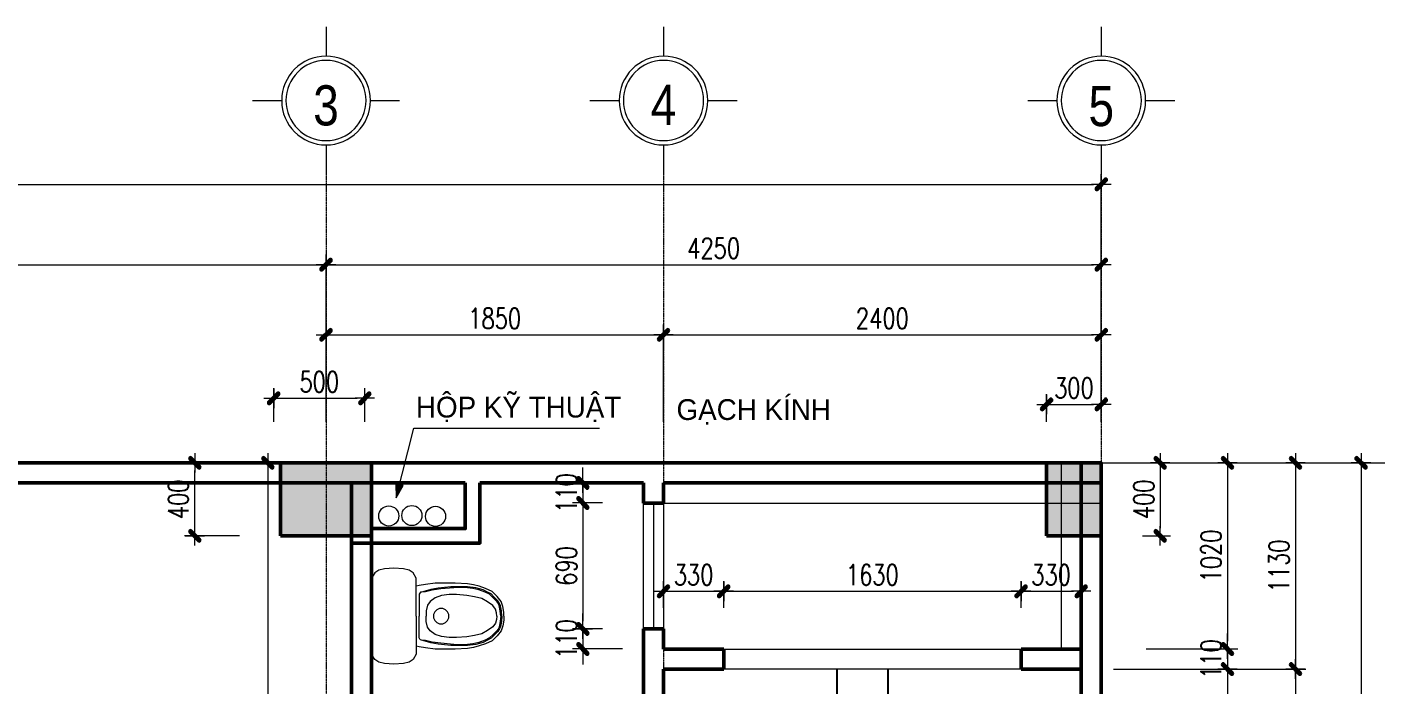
# Model space of a CAD drawing. Extents: x -165145 to 691808, y -202842 to 311040.
# Drawn here: x 558008 to 565403, y 88811 to 92417 of the extents above; entities that cross this region are included whole.
import ezdxf
from ezdxf.enums import TextEntityAlignment as Align

# ---------------------------------------------------------------- set-up
doc = ezdxf.new("R2010")
doc.units = 0
doc.header["$LTSCALE"] = 10
doc.header["$MEASUREMENT"] = 0
doc.linetypes.add('HIDDEN', pattern=[2.3807, 1.587, -0.7937])
doc.linetypes.add('TIM', pattern=[26.01, 10, -3, 0.01, -3, 10])
doc.layers.get('Defpoints').update_dxf_attribs({"color": 5, "linetype": 'CONTINUOUS'})
doc.layers.add('AM_Funitur', color=35, linetype='CONTINUOUS')
for name, color, linetype, lineweight in [('ARROWS', 1, 'CONTINUOUS', 0), ('DIM', 8, 'CONTINUOUS', 13), ('GE_KC_NETKHUAT', 9, 'HIDDEN', 20), ('netchia', 2, 'CONTINUOUS', 20), ('NOI THAT', 35, 'CONTINUOUS', 9), ('TEXT', 4, 'CONTINUOUS', 20), ('THAY', 147, 'CONTINUOUS', 25), ('TRUC', 251, 'TIM', 5), ('wall', 7, 'CONTINUOUS', 50)]:
    doc.layers.add(name, color=color, linetype=linetype, lineweight=lineweight)
doc.styles.add('ROMANS', font='romans', dxfattribs={"width": 0.75, "bigfont": 'vns'})
doc.styles.add('STYLE1', font='')
doc.styles.add('VNARIALH', font='', dxfattribs={"width": 0.75})
doc.styles.add('VnArialNarrowH', font='')
doc.styles.get('STYLE1').set_extended_font_data('.VnAvantH')
doc.styles.get('VNARIALH').set_extended_font_data('.VnArialH')
doc.styles.get('VnArialNarrowH').set_extended_font_data('.VnArial NarrowH')
doc.dimstyles.new('fit0.75', dxfattribs={"dimscale": 0.5625, "dimtxt": 200, "dimasz": 75, "dimexe": 100, "dimexo": 400, "dimgap": 0.03, "dimtad": 0, "dimdec": 0, "dimdsep": 46, "dimtxsty": 'ROMANS', "dimblk": 'alex', "dimcen": 150, "dimclrd": 8, "dimclre": 8, "dimclrt": 7, "dimaunit": 1, "dimadec": 0, "dimazin": 0, "dimtfac": 0.072, "dimtdec": 0, "dimtix": 1, "dimtmove": 2, "dimatfit": 3, "dimldrblk": 'a-01', "dimfxl": 100, "dimtvp": 0.8, "dimtolj": 1, "dimarcsym": 0})

# ---------------------------------------------------------------- blocks, each defined once
blk = doc.blocks.new('alex')
at = {"layer": 'ARROWS'}
h = blk.add_hatch(color=1, dxfattribs=at)
edge = h.paths.add_edge_path()
edge.add_line((0.4, 0.74), (-0.74, -0.4))
edge.add_ellipse((-0.57, -0.57), major_axis=(0.17, 0.17), ratio=1, start_angle=90, end_angle=270)
edge.add_line((-0.4, -0.74), (0.74, 0.4))
edge.add_ellipse((0.57, 0.57), major_axis=(0.17, 0.17), ratio=1, start_angle=270, end_angle=450)
blk.add_lwpolyline([(0.4, 0.74), (-0.74, -0.4, 1), (-0.4, -0.74), (0.74, 0.4, 1)], format="xyb", close=True, dxfattribs=at)
at = {"layer": 'netchia', "color": 2}
for p, q in [((1.27, 0), (-1.27, 0)), ((0, -1.27), (0, 1.27))]:
    blk.add_line(p, q, dxfattribs=at)
blk = doc.blocks.new('*D232')
at = {"layer": 'Defpoints', "color": 0, "ltscale": 0.05, "transparency": 16777216}
for p in [(1205449.6, -190533.8), (1207332.2, -195433.8), (1207708.9, -195433.8)]:
    blk.add_point(p, dxfattribs=at)
at = {"layer": 'DIM', "color": 8, "lineweight": -2, "ltscale": 0.05, "transparency": 16777216}
for p, q in [((1205674.6, -190533.8), (1207765.2, -190533.8)), ((1207708.9, -190576), (1207708.9, -195391.7)), ((1207557.2, -195433.8), (1207765.2, -195433.8))]:
    blk.add_line(p, q, dxfattribs=at)
at = {"layer": 'DIM', "color": 8, "lineweight": -2, "ltscale": 0.05, "transparency": 16777216, "xscale": 42.1875, "yscale": 42.1875, "zscale": 42.1875}
for p, rotation in [((1207708.9, -190533.8), 90), ((1207708.9, -195433.8), 270)]:
    blk.add_blockref('alex', p, dxfattribs=dict(at, rotation=rotation))
at = {"layer": 'DIM', "color": 7, "ltscale": 0.05, "transparency": 16777216, "insert": (1207618.9, -192983.8), "char_height": 112.5, "attachment_point": 5, "rotation": 90, "style": 'ROMANS'}
blk.add_mtext('\\A1;4900', dxfattribs=at)
blk = doc.blocks.new('a-01')
at = {"layer": 'ARROWS'}
blk.add_hatch(color=256, dxfattribs=at).paths.add_polyline_path([(-1.8, 0.49), (-1.8, -0.49), (0, 0)])
at = {"layer": 'netchia'}
blk.add_lwpolyline([(-1.8, 0.49), (-1.8, -0.49), (0, 0), (0, 0)], close=True, dxfattribs=at)
blk = doc.blocks.new('*D233')
at = {"layer": 'Defpoints', "color": 0, "ltscale": 0.05, "transparency": 16777216}
for p in [(1206391.1, -190533.8), (1207287.6, -197533.8), (1208073.9, -197533.8)]:
    blk.add_point(p, dxfattribs=at)
at = {"layer": 'DIM', "color": 8, "lineweight": -2, "ltscale": 0.05, "transparency": 16777216}
for p, q in [((1206616.1, -190533.8), (1208130.2, -190533.8)), ((1208073.9, -190576), (1208073.9, -197491.6)), ((1207512.6, -197533.8), (1208130.2, -197533.8))]:
    blk.add_line(p, q, dxfattribs=at)
at = {"layer": 'DIM', "color": 8, "lineweight": -2, "ltscale": 0.05, "transparency": 16777216, "xscale": 42.1875, "yscale": 42.1875, "zscale": 42.1875}
for p, rotation in [((1208073.9, -190533.8), 90), ((1208073.9, -197533.8), 270)]:
    blk.add_blockref('alex', p, dxfattribs=dict(at, rotation=rotation))
at = {"layer": 'DIM', "color": 7, "ltscale": 0.05, "transparency": 16777216, "insert": (1207983.9, -194033.8), "char_height": 112.5, "attachment_point": 5, "rotation": 90, "style": 'ROMANS'}
blk.add_mtext('\\A1;7000', dxfattribs=at)
blk = doc.blocks.new('*D236')
at = {"layer": 'Defpoints', "color": 0, "ltscale": 0.05, "transparency": 16777216}
for p in [(1205771.3, -190533.8), (1206127.8, -191663.8), (1207349.4, -191663.8)]:
    blk.add_point(p, dxfattribs=at)
at = {"layer": 'DIM', "color": 8, "lineweight": -2, "ltscale": 0.05, "transparency": 16777216}
for p, q in [((1205996.3, -190533.8), (1207405.7, -190533.8)), ((1207349.4, -190576), (1207349.4, -191621.7)), ((1206352.8, -191663.8), (1207405.7, -191663.8))]:
    blk.add_line(p, q, dxfattribs=at)
at = {"layer": 'DIM', "color": 8, "lineweight": -2, "ltscale": 0.05, "transparency": 16777216, "xscale": 42.1875, "yscale": 42.1875, "zscale": 42.1875}
for p, rotation in [((1207349.4, -190533.8), 90), ((1207349.4, -191663.8), 270)]:
    blk.add_blockref('alex', p, dxfattribs=dict(at, rotation=rotation))
at = {"layer": 'DIM', "color": 7, "ltscale": 0.05, "transparency": 16777216, "insert": (1207259.4, -191098.8), "char_height": 112.5, "attachment_point": 5, "rotation": 90, "style": 'ROMANS'}
blk.add_mtext('\\A1;1130', dxfattribs=at)
blk = doc.blocks.new('*D237')
at = {"layer": 'Defpoints', "color": 0, "ltscale": 0.05, "transparency": 16777216}
for p in [(1206883.8, -191663.8), (1207349.4, -195433.8), (1207640, -195433.8)]:
    blk.add_point(p, dxfattribs=at)
at = {"layer": 'DIM', "color": 8, "lineweight": -2, "ltscale": 0.05, "transparency": 16777216}
for p, q in [((1207108.8, -191663.8), (1207405.7, -191663.8)), ((1207349.4, -191706), (1207349.4, -195391.7)), ((1207415, -195433.8), (1207293.2, -195433.8))]:
    blk.add_line(p, q, dxfattribs=at)
at = {"layer": 'DIM', "color": 8, "lineweight": -2, "ltscale": 0.05, "transparency": 16777216, "xscale": 42.1875, "yscale": 42.1875, "zscale": 42.1875}
for p, rotation in [((1207349.4, -191663.8), 90), ((1207349.4, -195433.8), 270)]:
    blk.add_blockref('alex', p, dxfattribs=dict(at, rotation=rotation))
at = {"layer": 'DIM', "color": 7, "ltscale": 0.05, "transparency": 16777216, "insert": (1207259.4, -193548.8), "char_height": 112.5, "attachment_point": 5, "rotation": 90, "style": 'ROMANS'}
blk.add_mtext('\\A1;3770', dxfattribs=at)
blk = doc.blocks.new('*D239')
at = {"layer": 'Defpoints', "color": 0, "ltscale": 0.05, "transparency": 16777216}
for p in [(1202248, -190180.2), (1201748, -190533.8), (1202248, -190533.8)]:
    blk.add_point(p, dxfattribs=at)
at = {"layer": 'DIM', "color": 8, "lineweight": -2, "ltscale": 0.05, "transparency": 16777216}
for p, q in [((1201748, -190308.8), (1201748, -190123.9)), ((1202248, -190308.8), (1202248, -190123.9)), ((1201790.2, -190180.2), (1202205.8, -190180.2))]:
    blk.add_line(p, q, dxfattribs=at)
at = {"layer": 'DIM', "color": 8, "lineweight": -2, "ltscale": 0.05, "transparency": 16777216, "xscale": 42.1875, "yscale": 42.1875, "zscale": 42.1875, "rotation": 180}
blk.add_blockref('alex', (1201748, -190180.2), dxfattribs=at)
at = {"layer": 'DIM', "color": 8, "lineweight": -2, "ltscale": 0.05, "transparency": 16777216, "xscale": 42.1875, "yscale": 42.1875, "zscale": 42.1875}
blk.add_blockref('alex', (1202248, -190180.2), dxfattribs=at)
at = {"layer": 'DIM', "color": 7, "ltscale": 0.05, "transparency": 16777216, "insert": (1201998, -190090.2), "char_height": 112.5, "attachment_point": 5, "style": 'ROMANS'}
blk.add_mtext('\\A1;500', dxfattribs=at)
blk = doc.blocks.new('tentruc')
at = {"layer": 'DIM'}
for p, q in [((0, 311.2), (0, 515.8)), ((-515.8, 0), (-311.2, 0)), ((-515.8, 0), (-311.2, 0)), ((311.2, 0), (515.8, 0)), ((311.2, 0), (515.8, 0)), ((0, -515.8), (0, -311.2))]:
    blk.add_line(p, q, dxfattribs=at)
at = {"layer": 'DIM', "ltscale": 0.5}
blk.add_circle((0, 0), 311.2, dxfattribs=at)
at = {"layer": 'DIM'}
blk.add_circle((0, 0), 281.2, dxfattribs=at)
at = {"layer": 'DIM', "color": 7, "linetype": 'ByBlock', "ltscale": 0.5, "style": 'VNARIALH', "width": 1.1}
blk.add_attdef('A', text='', height=281.2, dxfattribs=at).set_placement((0, -106.7), align=Align.CENTER)
blk = doc.blocks.new('*D244')
at = {"layer": 'Defpoints', "color": 0, "ltscale": 0.05, "transparency": 16777216}
for p in [(1201315.5, -190533.8), (1201785, -190533.8), (1201785, -190933.8)]:
    blk.add_point(p, dxfattribs=at)
at = {"layer": 'DIM', "color": 8, "lineweight": -2, "ltscale": 0.05, "transparency": 16777216}
for p, q in [((1201560, -190533.8), (1201259.3, -190533.8)), ((1201315.5, -190891.7), (1201315.5, -190576)), ((1201560, -190933.8), (1201259.3, -190933.8))]:
    blk.add_line(p, q, dxfattribs=at)
at = {"layer": 'DIM', "color": 8, "lineweight": -2, "ltscale": 0.05, "transparency": 16777216, "xscale": 42.1875, "yscale": 42.1875, "zscale": 42.1875}
for p, rotation in [((1201315.5, -190533.8), 90), ((1201315.5, -190933.8), 270)]:
    blk.add_blockref('alex', p, dxfattribs=dict(at, rotation=rotation))
at = {"layer": 'DIM', "color": 7, "ltscale": 0.05, "transparency": 16777216, "insert": (1201225.5, -190733.8), "char_height": 112.5, "attachment_point": 5, "rotation": 90, "style": 'ROMANS'}
blk.add_mtext('\\A1;400', dxfattribs=at)
blk = doc.blocks.new('*D246')
at = {"layer": 'Defpoints', "color": 0, "ltscale": 0.05, "transparency": 16777216}
for p in [(1202266.6, -190533.8), (1201716.3, -193533.8), (1202432, -193533.8)]:
    blk.add_point(p, dxfattribs=at)
at = {"layer": 'DIM', "color": 8, "lineweight": -2, "ltscale": 0.05, "transparency": 16777216}
for p, q in [((1202041.6, -190533.8), (1201660.1, -190533.8)), ((1201716.3, -190576), (1201716.3, -193491.7)), ((1202207, -193533.8), (1201660.1, -193533.8))]:
    blk.add_line(p, q, dxfattribs=at)
at = {"layer": 'DIM', "color": 8, "lineweight": -2, "ltscale": 0.05, "transparency": 16777216, "xscale": 42.1875, "yscale": 42.1875, "zscale": 42.1875}
for p, rotation in [((1201716.3, -190533.8), 90), ((1201716.3, -193533.8), 270)]:
    blk.add_blockref('alex', p, dxfattribs=dict(at, rotation=rotation))
at = {"layer": 'DIM', "color": 7, "ltscale": 0.05, "transparency": 16777216, "insert": (1201626.3, -192033.8), "char_height": 112.5, "attachment_point": 5, "rotation": 90, "style": 'ROMANS'}
blk.add_mtext('\\A1;3000', dxfattribs=at)
blk = doc.blocks.new('xi mb')
at = {"layer": 'NOI THAT'}
for p, q in [((-237.3, -17.6), (-208.9, 0)), ((-208.9, 0), (0, 0)), ((208.9, 0), (0, 0)), ((237.3, -17.6), (208.9, 0)), ((-262.5, -122.5), (-258.6, -69.7)), ((-258.6, -69.7), (-251.5, -38.9)), ((-251.5, -38.9), (-237.3, -17.6)), ((251.5, -38.9), (237.3, -17.6)), ((258.6, -69.7), (251.5, -38.9)), ((262.5, -122.5), (258.6, -69.7)), ((-258.6, -175.3), (-262.5, -122.5)), ((258.6, -175.3), (262.5, -122.5)), ((-251.5, -206.1), (-258.6, -175.3)), ((-237.3, -227.4), (-251.5, -206.1)), ((237.3, -227.4), (251.5, -206.1)), ((251.5, -206.1), (258.6, -175.3)), ((-208.9, -245), (-237.3, -227.4)), ((0, -245), (-208.9, -245)), ((-180, -348.9), (-173.2, -294.7)), ((-173.2, -294.7), (-167.8, -260.4)), ((-167.8, -260.4), (-165.1, -245)), ((-146, -324), (-136.6, -293.7)), ((-141.6, -331.9), (-133.4, -295.2)), ((-136.6, -293.7), (-131.6, -274.3)), ((-133.4, -295.2), (-131.5, -274.2)), ((-131.5, -274.2), (-130.6, -268.7)), ((-130.6, -268.7), (-126, -264.1)), ((-126, -264.1), (-119.6, -260.4)), ((-119.6, -260.4), (-108.6, -260.4)), ((-108.6, -260.4), (0, -260.4)), ((0, -245), (208.9, -245)), ((108.6, -260.4), (0, -260.4)), ((119.6, -260.4), (108.6, -260.4)), ((126, -264.1), (119.6, -260.4)), ((130.6, -268.7), (126, -264.1)), ((131.5, -274.2), (130.6, -268.7)), ((133.4, -295.2), (131.5, -274.2)), ((136.6, -293.7), (131.6, -274.3)), ((141.6, -331.9), (133.4, -295.2)), ((146, -324), (136.6, -293.7)), ((167.8, -260.4), (165.1, -245)), ((173.2, -294.7), (167.8, -260.4)), ((180, -348.9), (173.2, -294.7)), ((208.9, -245), (237.3, -227.4)), ((-180, -458.3), (-180, -348.9)), ((-161.1, -434.3), (-153.9, -364.4)), ((-153.9, -364.4), (-146, -324)), ((-148.9, -379.6), (-141.6, -331.9)), ((-112.3, -383.2), (-101.3, -348.4)), ((-101.3, -348.4), (-81.2, -321.8)), ((-81.2, -321.8), (-61, -307.2)), ((-61, -307.2), (-29.8, -298.9)), ((-29.8, -298.9), (0, -298.9)), ((29.8, -298.9), (0, -298.9)), ((61, -307.2), (29.8, -298.9)), ((81.2, -321.8), (61, -307.2)), ((101.3, -348.4), (81.2, -321.8)), ((112.3, -383.2), (101.3, -348.4)), ((148.9, -379.6), (141.6, -331.9)), ((153.9, -364.4), (146, -324)), ((161.1, -434.3), (153.9, -364.4)), ((180, -458.3), (180, -348.9)), ((-161.1, -479), (-161.1, -434.3)), ((-154.4, -451.1), (-148.9, -379.6)), ((-117.8, -424.5), (-112.3, -383.2)), ((-117.8, -465.7), (-117.8, -424.5)), ((117.8, -424.5), (112.3, -383.2)), ((117.8, -465.7), (117.8, -424.5)), ((154.4, -451.1), (148.9, -379.6)), ((161.1, -479), (161.1, -434.3)), ((-176.8, -525.1), (-180, -458.3)), ((-160.4, -525.9), (-161.1, -479)), ((-156.3, -511.6), (-154.4, -451.1)), ((-151.7, -554.6), (-156.3, -511.6)), ((-114.1, -521.6), (-117.8, -465.7)), ((114.1, -521.6), (117.8, -465.7)), ((151.7, -554.6), (156.3, -511.6)), ((156.3, -511.6), (154.4, -451.1)), ((160.4, -525.9), (161.1, -479)), ((176.8, -525.1), (180, -458.3)), ((-171.7, -557.8), (-176.8, -525.1)), ((-163.5, -589.4), (-171.7, -557.8)), ((-151.3, -624.1), (-163.5, -589.4)), ((-154.6, -572), (-160.4, -525.9)), ((-143.8, -611), (-154.6, -572)), ((-144.4, -587.6), (-151.7, -554.6)), ((-131.5, -622.5), (-144.4, -587.6)), ((-106.8, -564.7), (-114.1, -521.6)), ((-97.6, -604.1), (-106.8, -564.7)), ((97.6, -604.1), (106.8, -564.7)), ((106.8, -564.7), (114.1, -521.6)), ((131.5, -622.5), (144.4, -587.6)), ((143.8, -611), (154.6, -572)), ((144.4, -587.6), (151.7, -554.6)), ((151.3, -624.1), (163.5, -589.4)), ((154.6, -572), (160.4, -525.9)), ((163.5, -589.4), (171.7, -557.8)), ((171.7, -557.8), (176.8, -525.1)), ((-135, -660.8), (-151.3, -624.1)), ((-132.3, -635.5), (-143.8, -611)), ((-108.4, -688.4), (-135, -660.8)), ((-121.5, -655), (-132.3, -635.5)), ((-119.6, -645.4), (-131.5, -622.5)), ((-104.2, -672.3), (-121.5, -655)), ((-101.3, -665.5), (-119.6, -645.4)), ((-79.3, -688.5), (-101.3, -665.5)), ((-79.3, -635.3), (-97.6, -604.1)), ((-58.2, -663.7), (-79.3, -635.3)), ((-38.1, -678.4), (-58.2, -663.7)), ((38.1, -678.4), (58.2, -663.7)), ((58.2, -663.7), (79.3, -635.3)), ((79.3, -635.3), (97.6, -604.1)), ((79.3, -688.5), (101.3, -665.5)), ((101.3, -665.5), (119.6, -645.4)), ((104.2, -672.3), (121.5, -655)), ((108.4, -688.4), (135, -660.8)), ((119.6, -645.4), (131.5, -622.5)), ((121.5, -655), (132.3, -635.5)), ((132.3, -635.5), (143.8, -611)), ((135, -660.8), (151.3, -624.1)), ((-81.1, -710.4), (-108.4, -688.4)), ((-84.7, -691.7), (-104.2, -672.3)), ((-69.6, -701.8), (-84.7, -691.7)), ((-53.1, -718.5), (-81.1, -710.4)), ((-66.5, -696.7), (-79.3, -688.5)), ((-55.9, -706.2), (-69.6, -701.8)), ((-40.6, -703.3), (-66.5, -696.7)), ((-29.8, -711.4), (-55.9, -706.2)), ((-21.6, -725), (-53.1, -718.5)), ((0, -708), (-40.6, -703.3)), ((-18.9, -683.9), (-38.1, -678.4)), ((0, -713.2), (-29.8, -711.4)), ((0, -725), (-21.6, -725)), ((0, -686.6), (-18.9, -683.9)), ((0, -686.6), (18.9, -683.9)), ((0, -708), (40.6, -703.3)), ((0, -713.2), (29.8, -711.4)), ((0, -725), (21.6, -725)), ((18.9, -683.9), (38.1, -678.4)), ((21.6, -725), (53.1, -718.5)), ((29.8, -711.4), (55.9, -706.2)), ((40.6, -703.3), (66.5, -696.7)), ((53.1, -718.5), (81.1, -710.4)), ((55.9, -706.2), (69.6, -701.8)), ((66.5, -696.7), (79.3, -688.5)), ((69.6, -701.8), (84.7, -691.7)), ((81.1, -710.4), (108.4, -688.4)), ((84.7, -691.7), (104.2, -672.3))]:
    blk.add_line(p, q, dxfattribs=at)
for start, end in [(90, 270), (270, 90)]:
    blk.add_arc((0, -381.3), 42.3, start, end, dxfattribs=at)
blk = doc.blocks.new('*D278')
at = {"layer": 'Defpoints', "color": 0, "transparency": 16777216}
for p in [(1202035, -189448.1), (1196735, -190533.8), (1202035, -190533.8)]:
    blk.add_point(p, dxfattribs=at)
at = {"layer": 'DIM', "color": 8, "lineweight": -2, "transparency": 16777216}
for p, q in [((1196735, -190308.8), (1196735, -189391.9)), ((1202035, -190308.8), (1202035, -189391.9)), ((1196777.2, -189448.1), (1201992.8, -189448.1))]:
    blk.add_line(p, q, dxfattribs=at)
at = {"layer": 'DIM', "color": 8, "lineweight": -2, "transparency": 16777216, "xscale": 42.1875, "yscale": 42.1875, "zscale": 42.1875, "rotation": 180}
blk.add_blockref('alex', (1196735, -189448.1), dxfattribs=at)
at = {"layer": 'DIM', "color": 8, "lineweight": -2, "transparency": 16777216, "xscale": 42.1875, "yscale": 42.1875, "zscale": 42.1875}
blk.add_blockref('alex', (1202035, -189448.1), dxfattribs=at)
at = {"layer": 'DIM', "color": 7, "transparency": 16777216, "insert": (1199385, -189358.1), "char_height": 112.5, "attachment_point": 5, "style": 'ROMANS'}
blk.add_mtext('\\A1;5300', dxfattribs=at)
blk = doc.blocks.new('*D279')
at = {"layer": 'Defpoints', "color": 0, "transparency": 16777216}
for p in [(1206285, -189448.1), (1202035, -190533.8), (1206285, -190533.8)]:
    blk.add_point(p, dxfattribs=at)
at = {"layer": 'DIM', "color": 8, "lineweight": -2, "transparency": 16777216}
for p, q in [((1202035, -190308.8), (1202035, -189391.9)), ((1206285, -190308.8), (1206285, -189391.9)), ((1202077.2, -189448.1), (1206242.8, -189448.1))]:
    blk.add_line(p, q, dxfattribs=at)
at = {"layer": 'DIM', "color": 8, "lineweight": -2, "transparency": 16777216, "xscale": 42.1875, "yscale": 42.1875, "zscale": 42.1875, "rotation": 180}
blk.add_blockref('alex', (1202035, -189448.1), dxfattribs=at)
at = {"layer": 'DIM', "color": 8, "lineweight": -2, "transparency": 16777216, "xscale": 42.1875, "yscale": 42.1875, "zscale": 42.1875}
blk.add_blockref('alex', (1206285, -189448.1), dxfattribs=at)
at = {"layer": 'DIM', "color": 7, "transparency": 16777216, "insert": (1204160, -189358.1), "char_height": 112.5, "attachment_point": 5, "style": 'ROMANS'}
blk.add_mtext('\\A1;4250', dxfattribs=at)
blk = doc.blocks.new('*D280')
at = {"layer": 'Defpoints', "color": 0, "transparency": 16777216}
for p in [(1203885, -189832.3), (1202035, -190533.8), (1203885, -190533.8)]:
    blk.add_point(p, dxfattribs=at)
at = {"layer": 'DIM', "color": 8, "lineweight": -2, "transparency": 16777216}
for p, q in [((1202035, -190308.8), (1202035, -189776)), ((1202077.2, -189832.3), (1203842.8, -189832.3)), ((1203885, -190308.8), (1203885, -189776))]:
    blk.add_line(p, q, dxfattribs=at)
at = {"layer": 'DIM', "color": 8, "lineweight": -2, "transparency": 16777216, "xscale": 42.1875, "yscale": 42.1875, "zscale": 42.1875, "rotation": 180}
blk.add_blockref('alex', (1202035, -189832.3), dxfattribs=at)
at = {"layer": 'DIM', "color": 8, "lineweight": -2, "transparency": 16777216, "xscale": 42.1875, "yscale": 42.1875, "zscale": 42.1875}
blk.add_blockref('alex', (1203885, -189832.3), dxfattribs=at)
at = {"layer": 'DIM', "color": 7, "transparency": 16777216, "insert": (1202960, -189742.3), "char_height": 112.5, "attachment_point": 5, "style": 'ROMANS'}
blk.add_mtext('\\A1;1850', dxfattribs=at)
blk = doc.blocks.new('*D281')
at = {"layer": 'Defpoints', "color": 0, "transparency": 16777216}
for p in [(1206285, -189832.3), (1203885, -190533.8), (1206285, -190533.8)]:
    blk.add_point(p, dxfattribs=at)
at = {"layer": 'DIM', "color": 8, "lineweight": -2, "transparency": 16777216}
for p, q in [((1203885, -190308.8), (1203885, -189776)), ((1203927.2, -189832.3), (1206242.8, -189832.3)), ((1206285, -190308.8), (1206285, -189776))]:
    blk.add_line(p, q, dxfattribs=at)
at = {"layer": 'DIM', "color": 8, "lineweight": -2, "transparency": 16777216, "xscale": 42.1875, "yscale": 42.1875, "zscale": 42.1875, "rotation": 180}
blk.add_blockref('alex', (1203885, -189832.3), dxfattribs=at)
at = {"layer": 'DIM', "color": 8, "lineweight": -2, "transparency": 16777216, "xscale": 42.1875, "yscale": 42.1875, "zscale": 42.1875}
blk.add_blockref('alex', (1206285, -189832.3), dxfattribs=at)
at = {"layer": 'DIM', "color": 7, "transparency": 16777216, "insert": (1205085, -189742.3), "char_height": 112.5, "attachment_point": 5, "style": 'ROMANS'}
blk.add_mtext('\\A1;2400', dxfattribs=at)
blk = doc.blocks.new('*D282')
at = {"layer": 'Defpoints', "color": 0, "transparency": 16777216}
for p in [(1206285, -189007.8), (1189035, -190533.9), (1206285, -190533.9)]:
    blk.add_point(p, dxfattribs=at)
at = {"layer": 'DIM', "color": 8, "lineweight": -2, "transparency": 16777216}
for p, q in [((1189035, -190308.9), (1189035, -188951.5)), ((1206285, -190308.9), (1206285, -188951.5)), ((1189077.2, -189007.8), (1206242.8, -189007.8))]:
    blk.add_line(p, q, dxfattribs=at)
at = {"layer": 'DIM', "color": 8, "lineweight": -2, "transparency": 16777216, "xscale": 42.1875, "yscale": 42.1875, "zscale": 42.1875, "rotation": 180}
blk.add_blockref('alex', (1189035, -189007.8), dxfattribs=at)
at = {"layer": 'DIM', "color": 8, "lineweight": -2, "transparency": 16777216, "xscale": 42.1875, "yscale": 42.1875, "zscale": 42.1875}
blk.add_blockref('alex', (1206285, -189007.8), dxfattribs=at)
at = {"layer": 'DIM', "color": 7, "transparency": 16777216, "insert": (1197660, -188917.8), "char_height": 112.5, "attachment_point": 5, "style": 'ROMANS'}
blk.add_mtext('\\A1;17250', dxfattribs=at)
blk = doc.blocks.new('*D284')
at = {"layer": 'Defpoints', "color": 0, "transparency": 16777216}
for p in [(1206305.3, -191663.8), (1206305.3, -192613.8), (1206976.7, -192613.8)]:
    blk.add_point(p, dxfattribs=at)
at = {"layer": 'DIM', "color": 8, "lineweight": -2, "transparency": 16777216}
for p, q in [((1206530.3, -191663.8), (1207033, -191663.8)), ((1206976.7, -191706), (1206976.7, -192571.7)), ((1206530.3, -192613.8), (1207033, -192613.8))]:
    blk.add_line(p, q, dxfattribs=at)
at = {"layer": 'DIM', "color": 8, "lineweight": -2, "transparency": 16777216, "xscale": 42.1875, "yscale": 42.1875, "zscale": 42.1875}
for p, rotation in [((1206976.7, -191663.8), 90), ((1206976.7, -192613.8), 270)]:
    blk.add_blockref('alex', p, dxfattribs=dict(at, rotation=rotation))
at = {"layer": 'DIM', "color": 7, "transparency": 16777216, "insert": (1206886.7, -192138.8), "char_height": 112.5, "attachment_point": 5, "rotation": 90, "style": 'ROMANS'}
blk.add_mtext('\\A1;950', dxfattribs=at)
blk = doc.blocks.new('*D290')
at = {"layer": 'Defpoints', "color": 0, "transparency": 16777216}
for p in [(1206305.3, -191553.8), (1206305.3, -191663.8), (1206976.7, -191663.8)]:
    blk.add_point(p, dxfattribs=at)
at = {"layer": 'DIM', "color": 8, "lineweight": -2, "transparency": 16777216}
for p, q in [((1206976.7, -191511.7), (1206976.7, -191469.5)), ((1206530.3, -191553.8), (1207033, -191553.8)), ((1206976.7, -191553.8), (1206976.7, -191663.8)), ((1206530.3, -191663.8), (1207033, -191663.8)), ((1206976.7, -191706), (1206976.7, -191748.2))]:
    blk.add_line(p, q, dxfattribs=at)
at = {"layer": 'DIM', "color": 8, "lineweight": -2, "transparency": 16777216, "xscale": 42.1875, "yscale": 42.1875, "zscale": 42.1875}
for p, rotation in [((1206976.7, -191553.8), 270), ((1206976.7, -191663.8), 90)]:
    blk.add_blockref('alex', p, dxfattribs=dict(at, rotation=rotation))
at = {"layer": 'DIM', "color": 7, "transparency": 16777216, "insert": (1206886.7, -191608.8), "char_height": 112.5, "attachment_point": 5, "rotation": 90, "style": 'ROMANS'}
blk.add_mtext('\\A1;110', dxfattribs=at)
blk = doc.blocks.new('*D291')
at = {"layer": 'Defpoints', "color": 0, "transparency": 16777216}
for p in [(1206439.1, -190533.8), (1206329.1, -191553.8), (1206976.7, -191553.8)]:
    blk.add_point(p, dxfattribs=at)
at = {"layer": 'DIM', "color": 8, "lineweight": -2, "transparency": 16777216}
for p, q in [((1206664.1, -190533.8), (1207033, -190533.8)), ((1206976.7, -190576), (1206976.7, -191511.7)), ((1206554.1, -191553.8), (1207033, -191553.8))]:
    blk.add_line(p, q, dxfattribs=at)
at = {"layer": 'DIM', "color": 8, "lineweight": -2, "transparency": 16777216, "xscale": 42.1875, "yscale": 42.1875, "zscale": 42.1875}
for p, rotation in [((1206976.7, -190533.8), 90), ((1206976.7, -191553.8), 270)]:
    blk.add_blockref('alex', p, dxfattribs=dict(at, rotation=rotation))
at = {"layer": 'DIM', "color": 7, "transparency": 16777216, "insert": (1206886.7, -191043.8), "char_height": 112.5, "attachment_point": 5, "rotation": 90, "style": 'ROMANS'}
blk.add_mtext('\\A1;1020', dxfattribs=at)
blk = doc.blocks.new('*D292')
at = {"layer": 'Defpoints', "color": 0, "transparency": 16777216}
for p in [(1203775, -190643.8), (1203442.9, -190753.8), (1203775, -190753.8)]:
    blk.add_point(p, dxfattribs=at)
at = {"layer": 'DIM', "color": 8, "lineweight": -2, "transparency": 16777216}
for p, q in [((1203442.9, -190601.7), (1203442.9, -190559.5)), ((1203550, -190643.8), (1203386.7, -190643.8)), ((1203442.9, -190643.8), (1203442.9, -190753.8)), ((1203550, -190753.8), (1203386.7, -190753.8)), ((1203442.9, -190796), (1203442.9, -190838.2))]:
    blk.add_line(p, q, dxfattribs=at)
at = {"layer": 'DIM', "color": 8, "lineweight": -2, "transparency": 16777216, "xscale": 42.1875, "yscale": 42.1875, "zscale": 42.1875}
for p, rotation in [((1203442.9, -190643.8), 270), ((1203442.9, -190753.8), 90)]:
    blk.add_blockref('alex', p, dxfattribs=dict(at, rotation=rotation))
at = {"layer": 'DIM', "color": 7, "transparency": 16777216, "insert": (1203352.9, -190698.8), "char_height": 112.5, "attachment_point": 5, "rotation": 90, "style": 'ROMANS'}
blk.add_mtext('\\A1;110', dxfattribs=at)
blk = doc.blocks.new('*D293')
at = {"layer": 'Defpoints', "color": 0, "transparency": 16777216}
for p in [(1203775, -190753.8), (1203442.9, -191443.8), (1203775, -191443.8)]:
    blk.add_point(p, dxfattribs=at)
at = {"layer": 'DIM', "color": 8, "lineweight": -2, "transparency": 16777216}
for p, q in [((1203550, -190753.8), (1203386.7, -190753.8)), ((1203442.9, -190796), (1203442.9, -191401.7)), ((1203550, -191443.8), (1203386.7, -191443.8))]:
    blk.add_line(p, q, dxfattribs=at)
at = {"layer": 'DIM', "color": 8, "lineweight": -2, "transparency": 16777216, "xscale": 42.1875, "yscale": 42.1875, "zscale": 42.1875}
for p, rotation in [((1203442.9, -190753.8), 90), ((1203442.9, -191443.8), 270)]:
    blk.add_blockref('alex', p, dxfattribs=dict(at, rotation=rotation))
at = {"layer": 'DIM', "color": 7, "transparency": 16777216, "insert": (1203352.9, -191098.8), "char_height": 112.5, "attachment_point": 5, "rotation": 90, "style": 'ROMANS'}
blk.add_mtext('\\A1;690', dxfattribs=at)
blk = doc.blocks.new('*D294')
at = {"layer": 'Defpoints', "color": 0, "transparency": 16777216}
for p in [(1203775, -191443.8), (1203442.9, -191553.8), (1203885, -191553.8)]:
    blk.add_point(p, dxfattribs=at)
at = {"layer": 'DIM', "color": 8, "lineweight": -2, "transparency": 16777216}
for p, q in [((1203442.9, -191401.7), (1203442.9, -191359.5)), ((1203550, -191443.8), (1203386.7, -191443.8)), ((1203442.9, -191443.8), (1203442.9, -191553.8)), ((1203660, -191553.8), (1203386.7, -191553.8)), ((1203442.9, -191596), (1203442.9, -191638.2))]:
    blk.add_line(p, q, dxfattribs=at)
at = {"layer": 'DIM', "color": 8, "lineweight": -2, "transparency": 16777216, "xscale": 42.1875, "yscale": 42.1875, "zscale": 42.1875}
for p, rotation in [((1203442.9, -191443.8), 270), ((1203442.9, -191553.8), 90)]:
    blk.add_blockref('alex', p, dxfattribs=dict(at, rotation=rotation))
at = {"layer": 'DIM', "color": 7, "transparency": 16777216, "insert": (1203352.9, -191498.8), "char_height": 112.5, "attachment_point": 5, "rotation": 90, "style": 'ROMANS'}
blk.add_mtext('\\A1;110', dxfattribs=at)
blk = doc.blocks.new('*D295')
at = {"layer": 'Defpoints', "color": 0, "transparency": 16777216}
for p in [(1204215, -191237.8), (1203885, -191553.8), (1204215, -191553.8)]:
    blk.add_point(p, dxfattribs=at)
at = {"layer": 'DIM', "color": 8, "lineweight": -2, "transparency": 16777216}
for p, q in [((1203885, -191328.8), (1203885, -191181.5)), ((1203927.2, -191237.8), (1204172.8, -191237.8)), ((1204215, -191328.8), (1204215, -191181.5))]:
    blk.add_line(p, q, dxfattribs=at)
at = {"layer": 'DIM', "color": 8, "lineweight": -2, "transparency": 16777216, "xscale": 42.1875, "yscale": 42.1875, "zscale": 42.1875, "rotation": 180}
blk.add_blockref('alex', (1203885, -191237.8), dxfattribs=at)
at = {"layer": 'DIM', "color": 8, "lineweight": -2, "transparency": 16777216, "xscale": 42.1875, "yscale": 42.1875, "zscale": 42.1875}
blk.add_blockref('alex', (1204215, -191237.8), dxfattribs=at)
at = {"layer": 'DIM', "color": 7, "transparency": 16777216, "insert": (1204050, -191147.8), "char_height": 112.5, "attachment_point": 5, "style": 'ROMANS'}
blk.add_mtext('\\A1;330', dxfattribs=at)
blk = doc.blocks.new('*D296')
at = {"layer": 'Defpoints', "color": 0, "transparency": 16777216}
for p in [(1206175, -191237.8), (1205845, -191553.8), (1206175, -191553.8)]:
    blk.add_point(p, dxfattribs=at)
at = {"layer": 'DIM', "color": 8, "lineweight": -2, "transparency": 16777216}
for p, q in [((1205845, -191328.8), (1205845, -191181.5)), ((1205887.2, -191237.8), (1206132.8, -191237.8)), ((1206175, -191328.8), (1206175, -191181.5))]:
    blk.add_line(p, q, dxfattribs=at)
at = {"layer": 'DIM', "color": 8, "lineweight": -2, "transparency": 16777216, "xscale": 42.1875, "yscale": 42.1875, "zscale": 42.1875, "rotation": 180}
blk.add_blockref('alex', (1205845, -191237.8), dxfattribs=at)
at = {"layer": 'DIM', "color": 8, "lineweight": -2, "transparency": 16777216, "xscale": 42.1875, "yscale": 42.1875, "zscale": 42.1875}
blk.add_blockref('alex', (1206175, -191237.8), dxfattribs=at)
at = {"layer": 'DIM', "color": 7, "transparency": 16777216, "insert": (1206010, -191147.8), "char_height": 112.5, "attachment_point": 5, "style": 'ROMANS'}
blk.add_mtext('\\A1;330', dxfattribs=at)
blk = doc.blocks.new('*D297')
at = {"layer": 'Defpoints', "color": 0, "transparency": 16777216}
for p in [(1205845, -191237.8), (1204215, -191553.8), (1205845, -191553.8)]:
    blk.add_point(p, dxfattribs=at)
at = {"layer": 'DIM', "color": 8, "lineweight": -2, "transparency": 16777216}
for p, q in [((1204215, -191328.8), (1204215, -191181.5)), ((1204257.2, -191237.8), (1205802.8, -191237.8)), ((1205845, -191328.8), (1205845, -191181.5))]:
    blk.add_line(p, q, dxfattribs=at)
at = {"layer": 'DIM', "color": 8, "lineweight": -2, "transparency": 16777216, "xscale": 42.1875, "yscale": 42.1875, "zscale": 42.1875, "rotation": 180}
blk.add_blockref('alex', (1204215, -191237.8), dxfattribs=at)
at = {"layer": 'DIM', "color": 8, "lineweight": -2, "transparency": 16777216, "xscale": 42.1875, "yscale": 42.1875, "zscale": 42.1875}
blk.add_blockref('alex', (1205845, -191237.8), dxfattribs=at)
at = {"layer": 'DIM', "color": 7, "transparency": 16777216, "insert": (1205030, -191147.8), "char_height": 112.5, "attachment_point": 5, "style": 'ROMANS'}
blk.add_mtext('\\A1;1630', dxfattribs=at)
blk = doc.blocks.new('*D303')
at = {"layer": 'Defpoints', "color": 0, "transparency": 16777216}
for p in [(1206285, -190213.8), (1205985, -190533.8), (1206285, -190533.8)]:
    blk.add_point(p, dxfattribs=at)
at = {"layer": 'DIM', "color": 8, "lineweight": -2, "transparency": 16777216}
for p, q in [((1205985, -190308.8), (1205985, -190157.5)), ((1206285, -190308.8), (1206285, -190157.5)), ((1206027.2, -190213.8), (1206242.8, -190213.8))]:
    blk.add_line(p, q, dxfattribs=at)
at = {"layer": 'DIM', "color": 8, "lineweight": -2, "transparency": 16777216, "xscale": 42.1875, "yscale": 42.1875, "zscale": 42.1875, "rotation": 180}
blk.add_blockref('alex', (1205985, -190213.8), dxfattribs=at)
at = {"layer": 'DIM', "color": 8, "lineweight": -2, "transparency": 16777216, "xscale": 42.1875, "yscale": 42.1875, "zscale": 42.1875}
blk.add_blockref('alex', (1206285, -190213.8), dxfattribs=at)
at = {"layer": 'DIM', "color": 7, "transparency": 16777216, "insert": (1206135, -190123.8), "char_height": 112.5, "attachment_point": 5, "style": 'ROMANS'}
blk.add_mtext('\\A1;300', dxfattribs=at)
blk = doc.blocks.new('*D304')
at = {"layer": 'Defpoints', "color": 0, "transparency": 16777216}
for p in [(1206285, -190533.8), (1206285, -190933.8), (1206607.9, -190933.8)]:
    blk.add_point(p, dxfattribs=at)
at = {"layer": 'DIM', "color": 8, "lineweight": -2, "transparency": 16777216}
for p, q in [((1206510, -190533.8), (1206664.2, -190533.8)), ((1206607.9, -190576), (1206607.9, -190891.7)), ((1206510, -190933.8), (1206664.2, -190933.8))]:
    blk.add_line(p, q, dxfattribs=at)
at = {"layer": 'DIM', "color": 8, "lineweight": -2, "transparency": 16777216, "xscale": 42.1875, "yscale": 42.1875, "zscale": 42.1875}
for p, rotation in [((1206607.9, -190533.8), 90), ((1206607.9, -190933.8), 270)]:
    blk.add_blockref('alex', p, dxfattribs=dict(at, rotation=rotation))
at = {"layer": 'DIM', "color": 7, "transparency": 16777216, "insert": (1206517.9, -190733.8), "char_height": 112.5, "attachment_point": 5, "rotation": 90, "style": 'ROMANS'}
blk.add_mtext('\\A1;400', dxfattribs=at)
blk = doc.blocks.new('A$C1ec07113')
at = {"layer": 'wall', "ltscale": 0.05}
h = blk.add_hatch(dxfattribs=at)
h.set_pattern_fill('AR-CONC', color=256, style=0)
h.set_pattern_definition([(310, (-981624.6383, -113304.7325), (7.172601826, 0.62752135), [0.75, -8.25]), (5, (-981624.638, -113304.7325), (-1.387513336, -7.521921337), [0.6, -6.6]), (259.5486, (-981624.0406, -113304.68), (5.785093817, -6.89439542), [0.6374019, -7.01142112]), (313.8158, (-981624.638, -113306.7325), (10.67241049, 1.65519014), [1.125, -12.375]), (263.3644, (-981623.749, -113306.595), (9.34662706, -9.74117871), [0.95610288, -10.51713]), (8.8158, (-981624.638, -113306.733), (9.34661945, -9.74118601), [0.9, -9.9]), (339, (-981623.6383, -113306.2325), (5.96907052, 4.026188907), [0.75, -8.25]), (34, (-981623.638, -113306.2325), (2.43315332, -7.25150045), [0.6, -6.6]), (288.5486, (-981623.141, -113305.897), (8.402226286, -3.225304967), [0.6374019, -7.01142112]), (322.5, (-981624.6383, -113304.7325), (0.121598553, -3.328938538), [0, -6.52, 0, -6.7, 0, -6.625]), (352.5, (-981624.6383, -113304.7325), (2.630695374, -3.944117119), [0, -3.82, 0, -6.37, 0, -2.525]), (32.5, (-981626.8683, -113304.7325), (5.338224362, 0.225548717), [0, -2.5, 0, -7.8, 0, -10.35]), (42.5, (-981627.8683, -113304.7325), (5.831861693, -1.001049823), [0, -3.25, 0, -5.18, 0, -7.35])])
h.paths.add_polyline_path([(20457.5, 57555.9), (19957.5, 57555.9), (19957.5, 57155.9), (20457.5, 57155.9)])
at = {"layer": 'wall'}
h = blk.add_hatch(dxfattribs=at)
h.set_pattern_fill('AR-CONC', color=256, style=0)
h.set_pattern_definition([(50, (-988837.471, 294701.9236), (7.172601826, -0.62752135), [0.75, -8.25]), (355, (-988837.471, 294701.924), (-1.387513336, 7.521921337), [0.6, -6.6]), (100.45144446, (-988836.873, 294701.8714), (5.785088467, 6.89439991), [0.63740192, -7.01142112]), (46.1842, (-988837.471, 294703.924), (10.67241331, -1.65519281), [1.125, -12.375]), (96.6356355, (-988836.582, 294703.786), (9.34661946, 9.74118601), [0.95610342, -10.5171376]), (351.184164, (-988837.471, 294703.924), (9.34661945, 9.741186), [0.9, -9.90000001]), (21, (-988836.471, 294703.4236), (5.96907052, -4.026188907), [0.75, -8.25]), (326, (-988836.471, 294703.424), (2.43315332, 7.25150045), [0.6, -6.6]), (71.45144474, (-988835.9735, 294703.088), (8.402223767, 3.22531153), [0.6374019, -7.01142112]), (37.5, (-988837.471, 294701.9236), (0.121598553, 3.328938538), [0, -6.52, 0, -6.7, 0, -6.625]), (7.5, (-988837.471, 294701.9236), (2.630695374, 3.944117119), [0, -3.82, 0, -6.37, 0, -2.525]), (327.5, (-988839.701, 294701.9236), (5.338224362, -0.225548717), [0, -2.5, 0, -7.8, 0, -10.35]), (317.5, (-988840.701, 294701.9236), (5.831861693, 1.001049823), [0, -3.25, 0, -5.18, 0, -7.35])])
h.paths.add_polyline_path([(24457.5, 57555.9), (24157.5, 57555.9), (24157.5, 57155.9), (24457.5, 57155.9)])
at = {"layer": 'DIM', "ltscale": 0.05}
for p, q in [((24237.5, 57555.9), (24237.5, 56535.9)), ((22002.5, 57335.9), (22002.5, 56645.9)), ((22057.5, 57335.9), (24457.5, 57335.9))]:
    blk.add_line(p, q, dxfattribs=at)
blk.add_lwpolyline([(21947.5, 57335.9), (22057.5, 57335.9), (22057.5, 56645.9), (21947.5, 56645.9)], close=True, dxfattribs=at)
at = {"layer": 'DIM'}
blk.add_lwpolyline([(22387.5, 56535.9), (24017.5, 56535.9), (24017.5, 56425.9), (22387.5, 56425.9)], close=True, dxfattribs=at)
at = {"layer": 'DIM', "ltscale": 0.05}
for centre in [(20551.4, 57264.8), (20678.2, 57267.2), (20808, 57262.8)]:
    blk.add_circle(centre, 55, dxfattribs=at)
at = {"layer": 'THAY', "ltscale": 0.05}
blk.add_line((23287.5, 56425.9), (23287.5, 55475.9), dxfattribs=at)
blk.add_lwpolyline([(23007.5, 56425.9), (23007.5, 55475.9)], dxfattribs=at)
at = {"layer": 'TRUC', "ltscale": 0.05}
for p, q in [((20207.5, 59138.3), (20207.5, 48705.8)), ((22057.5, 59138.3), (22057.5, 48705.8)), ((24457.5, 59138.3), (24457.5, 48705.8)), ((5131.3, 57555.9), (26472.1, 57555.9))]:
    blk.add_line(p, q, dxfattribs=at)
at = {"layer": 'wall', "ltscale": 0.05}
for p, q in [((7207.8, 57555.9), (24457.5, 57555.9)), ((24347.5, 57555.9), (24347.5, 50555.9)), ((24457.5, 57555.9), (24457.5, 50555.9)), ((7538.2, 57445.9), (20970.9, 57445.9)), ((20347.5, 52655.9), (20347.5, 57445.9)), ((20457.5, 54665.9), (20457.5, 57445.9)), ((21050.9, 57445.9), (21947.5, 57445.9)), ((22057.5, 57445.9), (24457.5, 57445.9)), ((22057.5, 57335.9), (21947.5, 57335.9)), ((22057.5, 56645.9), (21947.5, 56645.9)), ((22387.5, 56535.9), (22057.5, 56535.9)), ((24347.5, 56535.9), (24017.5, 56535.9)), ((24017.5, 56535.9), (24017.5, 56425.9)), ((22387.5, 56425.9), (22057.5, 56425.9)), ((24347.5, 56425.9), (24017.5, 56425.9))]:
    blk.add_line(p, q, dxfattribs=at)
for points in [[(19957.5, 57155.9), (20457.5, 57155.9), (20457.5, 57555.9), (19957.5, 57555.9)], [(24157.5, 57155.9), (24457.5, 57155.9), (24457.5, 57555.9), (24157.5, 57555.9)]]:
    blk.add_lwpolyline(points, close=True, dxfattribs=at)
for points in [[(21050.9, 57445.9), (21050.9, 57115.9), (20347.5, 57115.9)], [(20970.9, 57445.9), (20970.9, 57195.9), (20457.5, 57195.9)], [(21947.5, 57445.9), (21947.5, 57335.9)], [(22057.5, 57445.9), (22057.5, 57335.9)], [(21947.5, 56645.9), (21947.5, 53685.9)], [(22057.5, 56645.9), (22057.5, 56535.9)], [(22387.5, 56535.9), (22387.5, 56425.9)], [(22057.5, 56425.9), (22057.5, 53685.9)]]:
    blk.add_lwpolyline(points, dxfattribs=at)
at = {"layer": 'AM_Funitur', "rotation": 90.00000000000001}
blk.add_blockref('xi mb', (20457.5, 56715.9), dxfattribs=at)
at = {"layer": 'TEXT'}
ref = blk.add_blockref('tentruc', (20207.5, 59541.2), dxfattribs=dict(at, xscale=-0.78125, yscale=0.78125, zscale=0.78125, rotation=180))
ref.add_attrib('A', '3', dxfattribs={"color": 7, "linetype": 'ByBlock', "ltscale": 0.5, "height": 219.7, "style": 'VnArialNarrowH'}).set_placement((20207.5, 59404.8), align=Align.CENTER)
ref = blk.add_blockref('tentruc', (22057.5, 59541.2), dxfattribs=dict(at, xscale=-0.78125, yscale=0.78125, zscale=0.78125, rotation=180))
ref.add_attrib('A', '4', dxfattribs={"color": 7, "linetype": 'ByBlock', "ltscale": 0.5, "height": 219.7, "style": 'VnArialNarrowH'}).set_placement((22057.5, 59407.8), align=Align.CENTER)
ref = blk.add_blockref('tentruc', (24457.5, 59541.2), dxfattribs=dict(at, xscale=-0.78125, yscale=0.78125, zscale=0.78125, rotation=180))
ref.add_attrib('A', '5', dxfattribs={"color": 7, "linetype": 'ByBlock', "ltscale": 0.5, "height": 219.7, "style": 'VnArialNarrowH'}).set_placement((24457.5, 59401.1), align=Align.CENTER)
at = {"layer": 'TEXT', "style": 'STYLE1'}
blk.add_text('HỘP KỸ THUẬT', height=113.906, rotation=359.99993, dxfattribs=at).set_placement((20700.5, 57804.3))
blk.add_text('GẠCH KÍNH', height=113.91, dxfattribs=at).set_placement((22129, 57790.9))
at = {"layer": 'DIM'}
for base, p1, p2, picture, middle in [((24457.5, 59082), (7207.5, 57555.9), (24457.5, 57555.9), '*D282', (15832.5, 59172)), ((20207.5, 58641.6), (14907.5, 57555.9), (20207.5, 57555.9), '*D278', (17557.5, 58731.6)), ((24457.5, 58641.6), (20207.5, 57555.9), (24457.5, 57555.9), '*D279', (22332.5, 58731.6)), ((22057.5, 58257.5), (20207.5, 57555.9), (22057.5, 57555.9), '*D280', (21132.5, 58347.5)), ((24457.5, 58257.5), (22057.5, 57555.9), (24457.5, 57555.9), '*D281', (23257.5, 58347.5)), ((24457.5, 57876), (24157.5, 57555.9), (24457.5, 57555.9), '*D303', (24307.5, 57966)), ((22387.5, 56852), (22057.5, 56535.9), (22387.5, 56535.9), '*D295', (22222.5, 56942)), ((24017.5, 56852), (22387.5, 56535.9), (24017.5, 56535.9), '*D297', (23202.5, 56942)), ((24347.5, 56852), (24017.5, 56535.9), (24347.5, 56535.9), '*D296', (24182.5, 56942))]:
    dim = blk.add_linear_dim(base=base, p1=p1, p2=p2, dimstyle='fit0.75', dxfattribs=at)
    dim.commit()
    dim.dimension.update_dxf_attribs({"geometry": picture, "text_midpoint": middle, "insert": (-1181827.5, 248089.8)})
at = {"layer": 'DIM', "ltscale": 0.05}
dim = blk.add_linear_dim(base=(20420.5, 57909.6), p1=(19920.5, 57555.9), p2=(20420.5, 57555.9), dimstyle='fit0.75', dxfattribs=at)
dim.commit()
dim.dimension.update_dxf_attribs({"geometry": '*D239', "text_midpoint": (20170.5, 57999.6), "insert": (-1181827.5, 248089.8)})
for base, p1, p2, angle, picture, middle in [((19488, 57555.9), (19957.5, 57155.9), (19957.5, 57555.9), 270, '*D244', (19398, 57355.9)), ((19888.8, 54555.9), (20439.1, 57555.9), (20604.5, 54555.9), 90, '*D246', (19798.8, 56055.9)), ((25881.5, 52655.9), (23622.2, 57555.9), (25504.7, 52655.9), 90, '*D232', (25791.5, 55105.9)), ((25522, 56425.9), (23943.9, 57555.9), (24300.4, 56425.9), 90, '*D236', (25432, 56990.9)), ((26246.5, 50555.9), (24563.6, 57555.9), (25460.1, 50555.9), 90, '*D233', (26156.5, 54055.9)), ((25522, 52655.9), (25056.3, 56425.9), (25812.5, 52655.9), 90, '*D237', (25432, 54540.9))]:
    dim = blk.add_linear_dim(base=base, p1=p1, p2=p2, angle=angle, dimstyle='fit0.75', dxfattribs=at)
    dim.commit()
    dim.dimension.update_dxf_attribs({"geometry": picture, "text_midpoint": middle, "insert": (-1181827.5, 248089.8)})
at = {"layer": 'DIM'}
for base, p1, p2, picture, middle in [((24780.5, 57155.9), (24457.5, 57555.9), (24457.5, 57155.9), '*D304', (24690.5, 57355.9)), ((25149.2, 56535.9), (24611.6, 57555.9), (24501.6, 56535.9), '*D291', (25059.2, 57045.9)), ((21615.5, 57335.9), (21947.5, 57445.9), (21947.5, 57335.9), '*D292', (21525.5, 57390.9)), ((21615.5, 56645.9), (21947.5, 57335.9), (21947.5, 56645.9), '*D293', (21525.5, 56990.9)), ((21615.5, 56535.9), (21947.5, 56645.9), (22057.5, 56535.9), '*D294', (21525.5, 56590.9)), ((25149.2, 56425.9), (24477.8, 56535.9), (24477.8, 56425.9), '*D290', (25059.2, 56480.9)), ((25149.2, 55475.9), (24477.8, 56425.9), (24477.8, 55475.9), '*D284', (25059.2, 55950.9))]:
    dim = blk.add_linear_dim(base=base, p1=p1, p2=p2, angle=90, dimstyle='fit0.75', dxfattribs=at)
    dim.commit()
    dim.dimension.update_dxf_attribs({"geometry": picture, "text_midpoint": middle, "insert": (-1181827.5, 248089.8)})
at = {"layer": 'DIM', "ltscale": 0.05}
blk.add_leader([(20592, 57364), (20689.5, 57745.1), (21706.1, 57745.1)], dimstyle='fit0.75', override={"dimgap": 0.03, "dimtad": 0}, dxfattribs=at)

msp = doc.modelspace()

# ---------------------------------------------------------------- block references
at = {"layer": 'GE_KC_NETKHUAT'}
msp.add_blockref('A$C1ec07113', (539439.64737, 32472.52756), dxfattribs=at)

doc.saveas('drawing.dxf')
